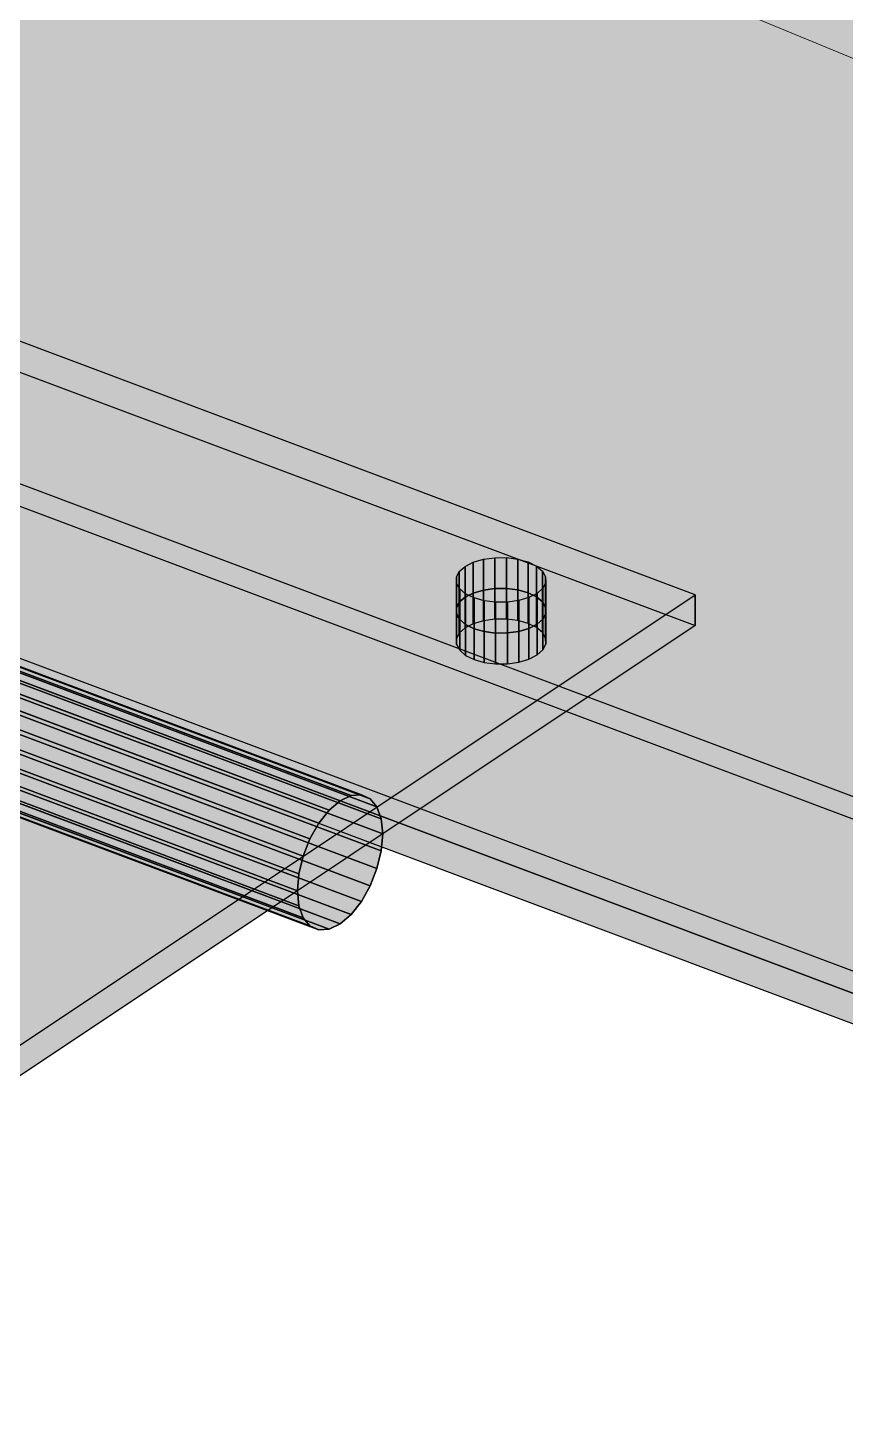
# Model space of a CAD drawing. Header units: millimetres. Extents: x 50 to 612415, y 2 to 4150.
# Drawn here: x 517611.7 to 517674.8, y 1295.7 to 1402.1 of the extents above; entities that cross this region are included whole.
import ezdxf

# ---------------------------------------------------------------- set-up
doc = ezdxf.new("R2010")
doc.units = ezdxf.units.MM
for name, color, linetype, lineweight in [('DIM', 7, 'Continuous', 13), ('HATCH', 8, 'Continuous', 9), ('OUTLINE', 7, 'Continuous', 25)]:
    doc.layers.add(name, color=color, linetype=linetype, lineweight=lineweight)

msp = doc.modelspace()

# ---------------------------------------------------------------- hatches: boundary and pattern name
at = {"layer": 'HATCH', "true_color": 0x617c87}
for points in [[(517458.288, 1585.844), (517288.541, 1472.68), (518143.415, 1300.363)], [(518143.415, 1297.989), (517288.541, 1470.305), (517458.288, 1583.47)], [(518742.466, 942.624), (517292.379, 1486.407), (517288.541, 1486.133)], [(518742.466, 942.624), (517288.541, 1486.133), (518743.014, 940.705)], [(517288.541, 1472.68), (517292.379, 1472.954), (518742.466, 929.171)], [(518085.603, 1249.484), (517288.541, 1472.68), (517557.453, 1395.71)], [(518143.181, 1299.739), (518143.415, 1300.363), (517288.541, 1472.68)], [(518143.181, 1299.739), (517288.541, 1472.68), (518086.396, 1250.471)], [(518085.869, 1250.004), (518086.396, 1250.471), (517288.541, 1472.68)], [(518085.603, 1249.484), (518085.869, 1250.004), (517288.541, 1472.68)], [(517553.286, 1392.932), (517288.541, 1472.68), (518743.014, 927.252)], [(518743.014, 927.252), (517288.541, 1472.68), (518742.466, 929.171)], [(517557.453, 1393.336), (517288.541, 1470.305), (518085.603, 1247.11)], [(517288.541, 1470.305), (518143.415, 1297.989), (518143.181, 1297.365)], [(518086.396, 1248.097), (517288.541, 1470.305), (518143.181, 1297.365)], [(517288.541, 1470.305), (518086.396, 1248.097), (518085.869, 1247.63)], [(517288.541, 1470.305), (518085.869, 1247.63), (518085.603, 1247.11)], [(518743.014, 924.878), (517288.541, 1470.305), (517553.286, 1390.558)], [(518085.603, 1249.484), (517557.453, 1395.71), (517558.101, 1395.393)], [(518085.603, 1249.484), (517558.101, 1395.393), (517558.563, 1395.003)], [(518085.603, 1249.484), (517558.563, 1395.003), (517558.807, 1394.567)], [(518085.603, 1249.484), (517558.817, 1394.114), (517558.592, 1393.675)], [(518085.603, 1249.484), (517558.807, 1394.567), (517558.817, 1394.114)], [(517644.989, 1360.152), (517554.076, 1392.71), (517553.286, 1392.932)], [(517644.764, 1359.713), (517644.989, 1360.152), (517553.286, 1392.932)], [(517644.774, 1359.26), (517644.764, 1359.713), (517553.286, 1392.932)], [(517645.018, 1358.824), (517644.774, 1359.26), (517553.286, 1392.932)], [(517645.48, 1358.434), (517645.018, 1358.824), (517553.286, 1392.932)], [(517646.128, 1358.117), (517645.48, 1358.434), (517553.286, 1392.932)], [(517646.128, 1358.117), (517553.286, 1392.932), (518743.014, 927.252)], [(517644.989, 1360.152), (517554.954, 1392.598), (517554.076, 1392.71)], [(517644.989, 1360.152), (517556.734, 1392.725), (517555.861, 1392.603)], [(517644.989, 1360.152), (517557.514, 1392.956), (517556.734, 1392.725)], [(517558.101, 1393.019), (517557.453, 1393.336), (518085.603, 1247.11)], [(517644.989, 1360.152), (517558.148, 1393.28), (517557.514, 1392.956)], [(517558.563, 1392.629), (517558.101, 1393.019), (518085.603, 1247.11)], [(517558.592, 1393.675), (517558.148, 1393.28), (517645.434, 1360.547)], [(517644.989, 1360.152), (517645.434, 1360.547), (517558.148, 1393.28)], [(517558.592, 1393.675), (517647.72, 1361.224), (517648.627, 1361.229)], [(517558.592, 1393.675), (517648.627, 1361.229), (517649.505, 1361.117)], [(517558.592, 1393.675), (517646.848, 1361.102), (517647.72, 1361.224)], [(517558.592, 1393.675), (517649.505, 1361.117), (517650.295, 1360.895)], [(517558.592, 1393.675), (517646.068, 1360.871), (517646.848, 1361.102)], [(517558.592, 1393.675), (517645.434, 1360.547), (517646.068, 1360.871)], [(518085.603, 1249.484), (517558.592, 1393.675), (517650.295, 1360.895)], [(517644.989, 1360.152), (517555.861, 1392.603), (517554.954, 1392.598)], [(517558.807, 1392.193), (517558.563, 1392.629), (518085.603, 1247.11)], [(517558.592, 1391.301), (517558.817, 1391.74), (518085.603, 1247.11)], [(517558.817, 1391.74), (517558.807, 1392.193), (518085.603, 1247.11)], [(517553.286, 1390.558), (517554.076, 1390.336), (517644.989, 1357.778)], [(517553.286, 1390.558), (517644.989, 1357.778), (517644.764, 1357.339)], [(517553.286, 1390.558), (517644.764, 1357.339), (517644.774, 1356.886)], [(517553.286, 1390.558), (517644.774, 1356.886), (517645.018, 1356.45)], [(517553.286, 1390.558), (517645.018, 1356.45), (517645.48, 1356.06)], [(517553.286, 1390.558), (517645.48, 1356.06), (517646.128, 1355.743)], [(518743.014, 924.878), (517553.286, 1390.558), (517646.128, 1355.743)], [(517556.734, 1390.351), (517557.514, 1390.582), (517644.989, 1357.778)], [(517557.514, 1390.582), (517558.148, 1390.906), (517644.989, 1357.778)], [(517645.434, 1358.173), (517558.148, 1390.906), (517558.592, 1391.301)], [(517558.148, 1390.906), (517645.434, 1358.173), (517644.989, 1357.778)], [(517648.627, 1358.855), (517647.72, 1358.85), (517558.592, 1391.301)], [(517649.505, 1358.743), (517648.627, 1358.855), (517558.592, 1391.301)], [(517647.72, 1358.85), (517646.848, 1358.728), (517558.592, 1391.301)], [(517650.295, 1358.521), (517649.505, 1358.743), (517558.592, 1391.301)], [(517646.848, 1358.728), (517646.068, 1358.497), (517558.592, 1391.301)], [(517646.068, 1358.497), (517645.434, 1358.173), (517558.592, 1391.301)], [(517650.295, 1358.521), (517558.592, 1391.301), (518085.603, 1247.11)], [(517554.076, 1390.336), (517554.954, 1390.224), (517644.989, 1357.778)], [(517554.954, 1390.224), (517555.861, 1390.229), (517644.989, 1357.778)], [(517555.861, 1390.229), (517556.734, 1390.351), (517644.989, 1357.778)], [(518085.603, 1249.484), (517650.295, 1360.895), (517650.943, 1360.578)], [(518085.603, 1249.484), (517650.943, 1360.578), (517651.405, 1360.188)], [(518085.603, 1249.484), (517651.405, 1360.188), (517651.649, 1359.751)], [(518085.603, 1249.484), (517651.649, 1359.751), (517651.659, 1359.298)], [(517651.434, 1358.859), (517650.99, 1358.464), (518422.235, 1069.247)], [(518085.603, 1249.484), (517651.659, 1359.298), (517651.434, 1358.859)], [(518085.615, 1248.947), (518085.603, 1249.484), (517651.434, 1358.859)], [(518085.904, 1248.43), (518085.615, 1248.947), (517651.434, 1358.859)], [(518086.451, 1247.968), (518085.904, 1248.43), (517651.434, 1358.859)], [(518086.451, 1247.968), (517651.434, 1358.859), (518427.096, 1069.594)], [(517651.434, 1358.859), (518424.522, 1069.924), (518425.428, 1069.929)], [(517651.434, 1358.859), (518425.428, 1069.929), (518426.306, 1069.817)], [(517651.434, 1358.859), (518423.649, 1069.802), (518424.522, 1069.924)], [(517651.434, 1358.859), (518426.306, 1069.817), (518427.096, 1069.594)], [(517651.434, 1358.859), (518422.869, 1069.571), (518423.649, 1069.802)], [(517651.434, 1358.859), (518422.235, 1069.247), (518422.869, 1069.571)], [(518421.79, 1068.852), (517646.918, 1357.894), (517646.128, 1358.117)], [(518421.565, 1068.413), (518421.79, 1068.852), (517646.128, 1358.117)], [(518421.575, 1067.96), (518421.565, 1068.413), (517646.128, 1358.117)], [(518421.819, 1067.523), (518421.575, 1067.96), (517646.128, 1358.117)], [(518422.281, 1067.133), (518421.819, 1067.523), (517646.128, 1358.117)], [(518422.929, 1066.816), (518422.281, 1067.133), (517646.128, 1358.117)], [(518743.014, 927.252), (518422.929, 1066.816), (517646.128, 1358.117)], [(518421.79, 1068.852), (517647.796, 1357.782), (517646.918, 1357.894)], [(518421.79, 1068.852), (517648.703, 1357.787), (517647.796, 1357.782)], [(518421.79, 1068.852), (517649.576, 1357.909), (517648.703, 1357.787)], [(518421.79, 1068.852), (517650.356, 1358.14), (517649.576, 1357.909)], [(517650.943, 1358.204), (517650.295, 1358.521), (518085.603, 1247.11)], [(518421.79, 1068.852), (517650.99, 1358.464), (517650.356, 1358.14)], [(517651.405, 1357.814), (517650.943, 1358.204), (518085.603, 1247.11)], [(518421.79, 1068.852), (518422.235, 1069.247), (517650.99, 1358.464)], [(517651.649, 1357.377), (517651.405, 1357.814), (518085.603, 1247.11)], [(518422.235, 1066.873), (517650.99, 1356.09), (517651.434, 1356.485)], [(517651.434, 1356.485), (517651.659, 1356.924), (518085.603, 1247.11)], [(517651.434, 1356.485), (518085.603, 1247.11), (518085.615, 1246.573)], [(517651.434, 1356.485), (518085.615, 1246.573), (518085.904, 1246.056)], [(517651.434, 1356.485), (518085.904, 1246.056), (518086.451, 1245.594)], [(518427.096, 1067.22), (517651.434, 1356.485), (518086.451, 1245.594)], [(518425.428, 1067.555), (518424.522, 1067.55), (517651.434, 1356.485)], [(518426.306, 1067.442), (518425.428, 1067.555), (517651.434, 1356.485)], [(518424.522, 1067.55), (518423.649, 1067.428), (517651.434, 1356.485)], [(518427.096, 1067.22), (518426.306, 1067.442), (517651.434, 1356.485)], [(518423.649, 1067.428), (518422.869, 1067.197), (517651.434, 1356.485)], [(518422.869, 1067.197), (518422.235, 1066.873), (517651.434, 1356.485)], [(517651.659, 1356.924), (517651.649, 1357.377), (518085.603, 1247.11)], [(517646.128, 1355.743), (517646.918, 1355.52), (518421.79, 1066.478)], [(517646.128, 1355.743), (518421.79, 1066.478), (518421.565, 1066.039)], [(517646.128, 1355.743), (518421.565, 1066.039), (518421.575, 1065.586)], [(517646.128, 1355.743), (518421.575, 1065.586), (518421.819, 1065.149)], [(517646.128, 1355.743), (518421.819, 1065.149), (518422.281, 1064.759)], [(517646.128, 1355.743), (518422.281, 1064.759), (518422.929, 1064.442)], [(517646.128, 1355.743), (518422.929, 1064.442), (518743.014, 924.878)], [(517646.918, 1355.52), (517647.796, 1355.408), (518421.79, 1066.478)], [(517647.796, 1355.408), (517648.703, 1355.413), (518421.79, 1066.478)], [(517648.703, 1355.413), (517649.576, 1355.535), (518421.79, 1066.478)], [(517649.576, 1355.535), (517650.356, 1355.766), (518421.79, 1066.478)], [(517650.356, 1355.766), (517650.99, 1356.09), (518421.79, 1066.478)], [(517650.99, 1356.09), (518422.235, 1066.873), (518421.79, 1066.478)]]:
    msp.add_hatch(color=145, dxfattribs=at).paths.add_polyline_path(points)
at = {"layer": 'HATCH', "true_color": 0x5b747f}
for points in [[(517292.379, 1472.954), (518742.466, 929.171), (518742.466, 942.624), (517292.379, 1486.407)], [(518743.014, 927.252), (517288.541, 1472.68), (517288.541, 1486.133), (518743.014, 940.705)], [(518743.014, 924.878), (517288.541, 1470.305), (517288.541, 1472.68), (518743.014, 927.252)]]:
    msp.add_hatch(color=147, dxfattribs=at).paths.add_polyline_path(points)
at = {"layer": 'HATCH', "true_color": 0xb7bcc0}
for points in [[(517663.198, 1358.365), (517553.542, 1399.486), (517558.563, 1392.629)], [(517558.563, 1390.255), (517553.542, 1397.112), (517663.198, 1355.991)], [(517663.198, 1358.365), (517558.563, 1392.629), (517558.807, 1392.193)], [(517663.198, 1358.365), (517558.817, 1391.74), (517558.592, 1391.301)], [(517663.198, 1358.365), (517558.807, 1392.193), (517558.817, 1391.74)], [(517644.989, 1357.778), (517554.076, 1390.336), (517553.286, 1390.558)], [(517644.764, 1357.339), (517644.989, 1357.778), (517553.286, 1390.558)], [(517644.774, 1356.886), (517644.764, 1357.339), (517553.286, 1390.558)], [(517644.774, 1356.886), (517553.286, 1390.558), (517609.736, 1330.034)], [(517644.989, 1357.778), (517557.514, 1390.582), (517556.734, 1390.351)], [(517644.989, 1357.778), (517558.148, 1390.906), (517557.514, 1390.582)], [(517558.592, 1391.301), (517558.148, 1390.906), (517650.295, 1358.521)], [(517558.148, 1390.906), (517647.72, 1358.85), (517648.627, 1358.855)], [(517558.148, 1390.906), (517648.627, 1358.855), (517649.505, 1358.743)], [(517558.148, 1390.906), (517646.848, 1358.728), (517647.72, 1358.85)], [(517558.148, 1390.906), (517649.505, 1358.743), (517650.295, 1358.521)], [(517558.148, 1390.906), (517646.068, 1358.497), (517646.848, 1358.728)], [(517558.148, 1390.906), (517645.434, 1358.173), (517646.068, 1358.497)], [(517644.989, 1357.778), (517645.434, 1358.173), (517558.148, 1390.906)], [(517663.198, 1358.365), (517558.592, 1391.301), (517650.295, 1358.521)], [(517644.989, 1357.778), (517554.954, 1390.224), (517554.076, 1390.336)], [(517644.989, 1357.778), (517555.861, 1390.229), (517554.954, 1390.224)], [(517644.989, 1357.778), (517556.734, 1390.351), (517555.861, 1390.229)], [(517558.807, 1389.819), (517558.563, 1390.255), (517663.198, 1355.991)], [(517558.817, 1389.365), (517558.807, 1389.819), (517663.198, 1355.991)], [(517557.514, 1388.207), (517558.148, 1388.531), (517644.989, 1355.404)], [(517650.295, 1356.146), (517558.148, 1388.531), (517558.592, 1388.926)], [(517648.627, 1356.481), (517647.72, 1356.476), (517558.148, 1388.531)], [(517649.505, 1356.369), (517648.627, 1356.481), (517558.148, 1388.531)], [(517647.72, 1356.476), (517646.848, 1356.354), (517558.148, 1388.531)], [(517650.295, 1356.146), (517649.505, 1356.369), (517558.148, 1388.531)], [(517646.848, 1356.354), (517646.068, 1356.123), (517558.148, 1388.531)], [(517646.068, 1356.123), (517645.434, 1355.799), (517558.148, 1388.531)], [(517558.148, 1388.531), (517645.434, 1355.799), (517644.989, 1355.404)], [(517558.592, 1388.926), (517558.817, 1389.365), (517663.198, 1355.991)], [(517650.295, 1356.146), (517558.592, 1388.926), (517663.198, 1355.991)], [(517553.286, 1388.184), (517554.076, 1387.962), (517644.989, 1355.404)], [(517553.286, 1388.184), (517644.989, 1355.404), (517644.764, 1354.965)], [(517553.286, 1388.184), (517644.764, 1354.965), (517644.774, 1354.512)], [(517609.736, 1327.66), (517553.286, 1388.184), (517644.774, 1354.512)], [(517554.076, 1387.962), (517554.954, 1387.849), (517644.989, 1355.404)], [(517554.954, 1387.849), (517555.861, 1387.854), (517644.989, 1355.404)], [(517555.861, 1387.854), (517556.734, 1387.977), (517644.989, 1355.404)], [(517556.734, 1387.977), (517557.514, 1388.207), (517644.989, 1355.404)], [(517608.37, 1321.813), (517663.198, 1358.365), (517649.576, 1355.535)], [(517663.198, 1358.365), (517650.356, 1355.766), (517649.576, 1355.535)], [(517663.198, 1358.365), (517650.295, 1358.521), (517650.943, 1358.204)], [(517663.198, 1358.365), (517650.99, 1356.09), (517650.356, 1355.766)], [(517663.198, 1358.365), (517650.943, 1358.204), (517651.405, 1357.814)], [(517663.198, 1358.365), (517651.434, 1356.485), (517650.99, 1356.09)], [(517663.198, 1358.365), (517651.405, 1357.814), (517651.649, 1357.377)], [(517663.198, 1358.365), (517651.659, 1356.924), (517651.434, 1356.485)], [(517663.198, 1358.365), (517651.649, 1357.377), (517651.659, 1356.924)], [(517608.37, 1321.813), (517645.018, 1356.45), (517644.774, 1356.886)], [(517608.37, 1321.813), (517644.774, 1356.886), (517609.32, 1328.31)], [(517608.37, 1321.813), (517645.48, 1356.06), (517645.018, 1356.45)], [(517644.774, 1356.886), (517609.765, 1328.705), (517609.32, 1328.31)], [(517644.774, 1356.886), (517609.736, 1330.034), (517609.98, 1329.598)], [(517644.774, 1356.886), (517609.99, 1329.144), (517609.765, 1328.705)], [(517644.774, 1356.886), (517609.98, 1329.598), (517609.99, 1329.144)], [(517608.37, 1321.813), (517646.128, 1355.743), (517645.48, 1356.06)], [(517649.576, 1353.161), (517663.198, 1355.991), (517608.37, 1319.439)], [(517608.37, 1321.813), (517646.918, 1355.52), (517646.128, 1355.743)], [(517608.37, 1321.813), (517649.576, 1355.535), (517648.703, 1355.413)], [(517608.37, 1321.813), (517647.796, 1355.408), (517646.918, 1355.52)], [(517608.37, 1321.813), (517648.703, 1355.413), (517647.796, 1355.408)], [(517649.576, 1353.161), (517650.356, 1353.392), (517663.198, 1355.991)], [(517650.943, 1355.83), (517650.295, 1356.146), (517663.198, 1355.991)], [(517650.356, 1353.392), (517650.99, 1353.716), (517663.198, 1355.991)], [(517651.405, 1355.44), (517650.943, 1355.83), (517663.198, 1355.991)], [(517650.99, 1353.716), (517651.434, 1354.111), (517663.198, 1355.991)], [(517651.649, 1355.003), (517651.405, 1355.44), (517663.198, 1355.991)], [(517651.434, 1354.111), (517651.659, 1354.55), (517663.198, 1355.991)], [(517651.659, 1354.55), (517651.649, 1355.003), (517663.198, 1355.991)], [(517644.774, 1354.512), (517645.018, 1354.075), (517608.37, 1319.439)], [(517609.32, 1325.936), (517644.774, 1354.512), (517608.37, 1319.439)], [(517609.32, 1325.936), (517609.765, 1326.331), (517644.774, 1354.512)], [(517609.98, 1327.224), (517609.736, 1327.66), (517644.774, 1354.512)], [(517609.765, 1326.331), (517609.99, 1326.77), (517644.774, 1354.512)], [(517609.99, 1326.77), (517609.98, 1327.224), (517644.774, 1354.512)], [(517645.018, 1354.075), (517645.48, 1353.685), (517608.37, 1319.439)], [(517645.48, 1353.685), (517646.128, 1353.369), (517608.37, 1319.439)], [(517646.128, 1353.369), (517646.918, 1353.146), (517608.37, 1319.439)], [(517648.703, 1353.039), (517649.576, 1353.161), (517608.37, 1319.439)], [(517646.918, 1353.146), (517647.796, 1353.034), (517608.37, 1319.439)], [(517647.796, 1353.034), (517648.703, 1353.039), (517608.37, 1319.439)]]:
    msp.add_hatch(color=9, dxfattribs=at).paths.add_polyline_path(points)
at = {"layer": 'HATCH', "true_color": 0xacb1b5}
msp.add_hatch(color=253, dxfattribs=at).paths.add_polyline_path([(517553.542, 1397.112), (517663.198, 1355.991), (517663.198, 1358.365), (517553.542, 1399.486)])
at = {"layer": 'HATCH', "true_color": 0xb8bdc1}
for points in [[(517526.128, 1383.584), (517525.277, 1382.855), (517634.932, 1341.734), (517635.784, 1342.463)], [(517526.128, 1374.088), (517526.98, 1374.817), (517636.635, 1333.696), (517635.784, 1332.967)]]:
    msp.add_hatch(color=9, dxfattribs=at).paths.add_polyline_path(points)
at = {"layer": 'HATCH', "true_color": 0xb5bbbf}
for points in [[(517526.98, 1383.99), (517526.128, 1383.584), (517635.784, 1342.463), (517636.635, 1342.869)], [(517525.277, 1373.682), (517526.128, 1374.088), (517635.784, 1332.967), (517634.932, 1332.561)]]:
    msp.add_hatch(color=9, dxfattribs=at).paths.add_polyline_path(points)
at = {"layer": 'HATCH', "true_color": 0xb2b7bb}
for points in [[(517527.773, 1384.045), (517526.98, 1383.99), (517636.635, 1342.869), (517637.429, 1342.924)], [(517524.483, 1373.627), (517525.277, 1373.682), (517634.932, 1332.561), (517634.139, 1332.507)]]:
    msp.add_hatch(color=9, dxfattribs=at).paths.add_polyline_path(points)
at = {"layer": 'HATCH', "true_color": 0xadb2b6}
for points in [[(517528.454, 1383.744), (517527.773, 1384.045), (517637.429, 1342.924), (517638.11, 1342.623)], [(517523.802, 1373.928), (517524.483, 1373.627), (517634.139, 1332.507), (517633.458, 1332.807)], [(517646.848, 1356.354), (517646.068, 1356.123), (517646.068, 1358.497), (517646.848, 1358.728)], [(517650.295, 1356.146), (517649.505, 1356.369), (517649.505, 1358.743), (517650.295, 1358.521)], [(517646.128, 1353.369), (517646.918, 1353.146), (517646.918, 1355.52), (517646.128, 1355.743)], [(517649.576, 1353.161), (517650.356, 1353.392), (517650.356, 1355.766), (517649.576, 1355.535)]]:
    msp.add_hatch(color=253, dxfattribs=at).paths.add_polyline_path(points)
at = {"layer": 'HATCH', "true_color": 0xa8adb0}
for points in [[(517528.977, 1383.109), (517528.454, 1383.744), (517638.11, 1342.623), (517638.633, 1341.989)], [(517523.279, 1374.563), (517523.802, 1373.928), (517633.458, 1332.807), (517632.935, 1333.442)]]:
    msp.add_hatch(color=253, dxfattribs=at).paths.add_polyline_path(points)
at = {"layer": 'HATCH', "true_color": 0xa4a9ac}
for points in [[(517529.306, 1382.183), (517528.977, 1383.109), (517638.633, 1341.989), (517638.961, 1341.062)], [(517522.951, 1375.489), (517523.279, 1374.563), (517632.935, 1333.442), (517632.606, 1334.368)]]:
    msp.add_hatch(color=253, dxfattribs=at).paths.add_polyline_path(points)
at = {"layer": 'HATCH', "true_color": 0xb9bec2}
for points in [[(517525.277, 1382.855), (517524.483, 1381.852), (517634.139, 1340.731), (517634.932, 1341.734)], [(517526.98, 1374.817), (517527.773, 1375.821), (517637.429, 1334.7), (517636.635, 1333.696)]]:
    msp.add_hatch(color=9, dxfattribs=at).paths.add_polyline_path(points)
at = {"layer": 'HATCH', "true_color": 0xa9afb2}
for points in [[(517529.418, 1381.029), (517529.306, 1382.183), (517638.961, 1341.062), (517639.074, 1339.908)], [(517522.839, 1376.643), (517522.951, 1375.489), (517632.606, 1334.368), (517632.494, 1335.522)]]:
    msp.add_hatch(color=253, dxfattribs=at).paths.add_polyline_path(points)
at = {"layer": 'HATCH', "true_color": 0xb8bec2}
for points in [[(517524.483, 1381.852), (517523.802, 1380.643), (517633.458, 1339.522), (517634.139, 1340.731)], [(517527.773, 1375.821), (517528.454, 1377.029), (517638.11, 1335.908), (517637.429, 1334.7)]]:
    msp.add_hatch(color=9, dxfattribs=at).paths.add_polyline_path(points)
at = {"layer": 'HATCH', "true_color": 0xaeb4b8}
for points in [[(517529.306, 1379.726), (517529.418, 1381.029), (517639.074, 1339.908), (517638.961, 1338.605)], [(517522.951, 1377.947), (517522.839, 1376.643), (517632.494, 1335.522), (517632.606, 1336.826)]]:
    msp.add_hatch(color=253, dxfattribs=at).paths.add_polyline_path(points)
at = {"layer": 'HATCH', "true_color": 0xb6bcc0}
for points in [[(517523.802, 1380.643), (517523.279, 1379.311), (517632.935, 1338.19), (517633.458, 1339.522)], [(517528.454, 1377.029), (517528.977, 1378.361), (517638.633, 1337.24), (517638.11, 1335.908)]]:
    msp.add_hatch(color=9, dxfattribs=at).paths.add_polyline_path(points)
at = {"layer": 'HATCH', "true_color": 0xb3b8bc}
for points in [[(517523.279, 1379.311), (517522.951, 1377.947), (517632.606, 1336.826), (517632.935, 1338.19)], [(517528.977, 1378.361), (517529.306, 1379.726), (517638.961, 1338.605), (517638.633, 1337.24)]]:
    msp.add_hatch(color=9, dxfattribs=at).paths.add_polyline_path(points)
at = {"layer": 'HATCH', "true_color": 0x5a737e}
for points in [[(517646.068, 1358.497), (517645.434, 1358.173), (517645.434, 1360.547), (517646.068, 1360.871)], [(517650.356, 1355.766), (517650.99, 1356.09), (517650.99, 1358.464), (517650.356, 1358.14)]]:
    msp.add_hatch(color=147, dxfattribs=at).paths.add_polyline_path(points)
at = {"layer": 'HATCH', "true_color": 0x5b7580}
for points in [[(517646.848, 1358.728), (517646.068, 1358.497), (517646.068, 1360.871), (517646.848, 1361.102)], [(517649.576, 1355.535), (517650.356, 1355.766), (517650.356, 1358.14), (517649.576, 1357.909)]]:
    msp.add_hatch(color=147, dxfattribs=at).paths.add_polyline_path(points)
at = {"layer": 'HATCH', "true_color": 0x5c7680}
for points in [[(517647.72, 1358.85), (517646.848, 1358.728), (517646.848, 1361.102), (517647.72, 1361.224)], [(517649.505, 1358.743), (517648.627, 1358.855), (517648.627, 1361.229), (517649.505, 1361.117)], [(517646.918, 1355.52), (517647.796, 1355.408), (517647.796, 1357.782), (517646.918, 1357.894)], [(517648.703, 1355.413), (517649.576, 1355.535), (517649.576, 1357.909), (517648.703, 1357.787)]]:
    msp.add_hatch(color=147, dxfattribs=at).paths.add_polyline_path(points)
at = {"layer": 'HATCH', "true_color": 0x5c7681}
for points in [[(517648.627, 1358.855), (517647.72, 1358.85), (517647.72, 1361.224), (517648.627, 1361.229)], [(517647.796, 1355.408), (517648.703, 1355.413), (517648.703, 1357.787), (517647.796, 1357.782)]]:
    msp.add_hatch(color=155, dxfattribs=at).paths.add_polyline_path(points)
at = {"layer": 'HATCH', "true_color": 0x5c7580}
for points in [[(517650.295, 1358.521), (517649.505, 1358.743), (517649.505, 1361.117), (517650.295, 1360.895)], [(517646.128, 1355.743), (517646.918, 1355.52), (517646.918, 1357.894), (517646.128, 1358.117)]]:
    msp.add_hatch(color=147, dxfattribs=at).paths.add_polyline_path(points)
at = {"layer": 'HATCH', "true_color": 0x5b747e}
for points in [[(517650.943, 1358.204), (517650.295, 1358.521), (517650.295, 1360.895), (517650.943, 1360.578)], [(517645.48, 1356.06), (517646.128, 1355.743), (517646.128, 1358.117), (517645.48, 1358.434)]]:
    msp.add_hatch(color=147, dxfattribs=at).paths.add_polyline_path(points)
at = {"layer": 'HATCH', "true_color": 0x58707a}
for points in [[(517644.989, 1357.778), (517644.764, 1357.339), (517644.764, 1359.713), (517644.989, 1360.152)], [(517651.649, 1357.377), (517651.405, 1357.814), (517651.405, 1360.188), (517651.649, 1359.751)], [(517644.774, 1356.886), (517645.018, 1356.45), (517645.018, 1358.824), (517644.774, 1359.26)], [(517651.434, 1356.485), (517651.659, 1356.924), (517651.659, 1359.298), (517651.434, 1358.859)]]:
    msp.add_hatch(color=147, dxfattribs=at).paths.add_polyline_path(points)
at = {"layer": 'HATCH', "true_color": 0x566e78}
for points in [[(517644.764, 1357.339), (517644.774, 1356.886), (517644.774, 1359.26), (517644.764, 1359.713)], [(517651.659, 1356.924), (517651.649, 1357.377), (517651.649, 1359.751), (517651.659, 1359.298)]]:
    msp.add_hatch(color=147, dxfattribs=at).paths.add_polyline_path(points)
at = {"layer": 'HATCH', "true_color": 0x59727c}
for points in [[(517645.434, 1358.173), (517644.989, 1357.778), (517644.989, 1360.152), (517645.434, 1360.547)], [(517650.99, 1356.09), (517651.434, 1356.485), (517651.434, 1358.859), (517650.99, 1358.464)]]:
    msp.add_hatch(color=147, dxfattribs=at).paths.add_polyline_path(points)
at = {"layer": 'HATCH', "true_color": 0x59727d}
for points in [[(517651.405, 1357.814), (517650.943, 1358.204), (517650.943, 1360.578), (517651.405, 1360.188)], [(517645.018, 1356.45), (517645.48, 1356.06), (517645.48, 1358.434), (517645.018, 1358.824)]]:
    msp.add_hatch(color=147, dxfattribs=at).paths.add_polyline_path(points)
at = {"layer": 'HATCH', "true_color": 0xaeb3b7}
for points in [[(517647.72, 1356.476), (517646.848, 1356.354), (517646.848, 1358.728), (517647.72, 1358.85)], [(517649.505, 1356.369), (517648.627, 1356.481), (517648.627, 1358.855), (517649.505, 1358.743)], [(517646.918, 1353.146), (517647.796, 1353.034), (517647.796, 1355.408), (517646.918, 1355.52)], [(517648.703, 1353.039), (517649.576, 1353.161), (517649.576, 1355.535), (517648.703, 1355.413)]]:
    msp.add_hatch(color=253, dxfattribs=at).paths.add_polyline_path(points)
at = {"layer": 'HATCH', "true_color": 0xaeb4b7}
for points in [[(517648.627, 1356.481), (517647.72, 1356.476), (517647.72, 1358.85), (517648.627, 1358.855)], [(517647.796, 1353.034), (517648.703, 1353.039), (517648.703, 1355.413), (517647.796, 1355.408)]]:
    msp.add_hatch(color=253, dxfattribs=at).paths.add_polyline_path(points)
at = {"layer": 'HATCH', "true_color": 0xaaafb2}
for points in [[(517663.198, 1355.991), (517608.37, 1319.439), (517608.37, 1321.813), (517663.198, 1358.365)], [(517638.633, 1337.24), (517636.635, 1342.869), (517635.784, 1342.463)], [(517638.633, 1337.24), (517637.429, 1342.924), (517636.635, 1342.869)], [(517638.633, 1337.24), (517638.11, 1342.623), (517637.429, 1342.924)], [(517638.633, 1337.24), (517638.633, 1341.989), (517638.11, 1342.623)], [(517638.633, 1337.24), (517634.932, 1341.734), (517634.139, 1340.731)], [(517638.633, 1337.24), (517635.784, 1342.463), (517634.932, 1341.734)], [(517638.633, 1337.24), (517638.961, 1341.062), (517638.633, 1341.989)], [(517638.633, 1337.24), (517634.139, 1340.731), (517633.458, 1339.522)], [(517638.633, 1337.24), (517639.074, 1339.908), (517638.961, 1341.062)], [(517638.633, 1337.24), (517633.458, 1339.522), (517632.935, 1338.19)], [(517638.633, 1337.24), (517638.961, 1338.605), (517639.074, 1339.908)], [(517638.633, 1337.24), (517632.935, 1338.19), (517632.606, 1336.826)], [(517638.633, 1337.24), (517632.494, 1335.522), (517632.606, 1334.368)], [(517638.633, 1337.24), (517632.606, 1336.826), (517632.494, 1335.522)], [(517638.633, 1337.24), (517632.606, 1334.368), (517632.935, 1333.442)], [(517638.633, 1337.24), (517632.935, 1333.442), (517633.458, 1332.807)], [(517638.633, 1337.24), (517633.458, 1332.807), (517634.139, 1332.507)], [(517638.633, 1337.24), (517634.139, 1332.507), (517634.932, 1332.561)], [(517638.633, 1337.24), (517634.932, 1332.561), (517635.784, 1332.967)], [(517638.633, 1337.24), (517635.784, 1332.967), (517636.635, 1333.696)], [(517638.633, 1337.24), (517636.635, 1333.696), (517637.429, 1334.7)], [(517638.633, 1337.24), (517637.429, 1334.7), (517638.11, 1335.908)]]:
    msp.add_hatch(color=253, dxfattribs=at).paths.add_polyline_path(points)
at = {"layer": 'HATCH', "true_color": 0xa6abae}
for points in [[(517644.989, 1355.404), (517644.764, 1354.965), (517644.764, 1357.339), (517644.989, 1357.778)], [(517651.649, 1355.003), (517651.405, 1355.44), (517651.405, 1357.814), (517651.649, 1357.377)], [(517644.774, 1354.512), (517645.018, 1354.075), (517645.018, 1356.45), (517644.774, 1356.886)], [(517651.434, 1354.111), (517651.659, 1354.55), (517651.659, 1356.924), (517651.434, 1356.485)]]:
    msp.add_hatch(color=253, dxfattribs=at).paths.add_polyline_path(points)
at = {"layer": 'HATCH', "true_color": 0xa8aeb1}
for points in [[(517645.434, 1355.799), (517644.989, 1355.404), (517644.989, 1357.778), (517645.434, 1358.173)], [(517650.99, 1353.716), (517651.434, 1354.111), (517651.434, 1356.485), (517650.99, 1356.09)]]:
    msp.add_hatch(color=253, dxfattribs=at).paths.add_polyline_path(points)
at = {"layer": 'HATCH', "true_color": 0xabb0b4}
for points in [[(517646.068, 1356.123), (517645.434, 1355.799), (517645.434, 1358.173), (517646.068, 1358.497)], [(517650.943, 1355.83), (517650.295, 1356.146), (517650.295, 1358.521), (517650.943, 1358.204)], [(517645.48, 1353.685), (517646.128, 1353.369), (517646.128, 1355.743), (517645.48, 1356.06)], [(517650.356, 1353.392), (517650.99, 1353.716), (517650.99, 1356.09), (517650.356, 1355.766)]]:
    msp.add_hatch(color=253, dxfattribs=at).paths.add_polyline_path(points)
at = {"layer": 'HATCH', "true_color": 0xa9aeb1}
for points in [[(517651.405, 1355.44), (517650.943, 1355.83), (517650.943, 1358.204), (517651.405, 1357.814)], [(517645.018, 1354.075), (517645.48, 1353.685), (517645.48, 1356.06), (517645.018, 1356.45)]]:
    msp.add_hatch(color=253, dxfattribs=at).paths.add_polyline_path(points)
at = {"layer": 'HATCH', "true_color": 0xa3a8ab}
for points in [[(517644.764, 1354.965), (517644.774, 1354.512), (517644.774, 1356.886), (517644.764, 1357.339)], [(517651.659, 1354.55), (517651.649, 1355.003), (517651.649, 1357.377), (517651.659, 1356.924)]]:
    msp.add_hatch(color=253, dxfattribs=at).paths.add_polyline_path(points)

# ---------------------------------------------------------------- linework, layer by layer
at = {"layer": 'DIM'}
msp.add_lwpolyline([(518071.598, 1236.388), (517020, 1670), (516980, 1670)], dxfattribs=at)
at = {"layer": 'OUTLINE', "color": 139, "true_color": 0x42544a}
for p, q in [((518742.466, 942.624), (517292.379, 1486.407)), ((518742.466, 942.624), (517292.379, 1486.407)), ((517288.541, 1486.133), (518743.014, 940.705)), ((517288.541, 1486.133), (518743.014, 940.705)), ((517288.541, 1472.68), (518743.014, 927.252)), ((517288.541, 1472.68), (518743.014, 927.252)), ((518743.014, 927.252), (517288.541, 1472.68)), ((518743.014, 927.252), (517288.541, 1472.68)), ((517292.379, 1472.954), (518742.466, 929.171)), ((517292.379, 1472.954), (518742.466, 929.171)), ((518743.014, 924.878), (517288.541, 1470.305)), ((518743.014, 924.878), (517288.541, 1470.305)), ((517663.198, 1358.365), (517553.542, 1399.486)), ((517663.198, 1358.365), (517553.542, 1399.486)), ((517553.542, 1397.112), (517663.198, 1355.991)), ((517553.542, 1397.112), (517663.198, 1355.991)), ((517526.128, 1383.584), (517635.784, 1342.463)), ((517635.784, 1342.463), (517526.128, 1383.584)), ((517526.98, 1383.99), (517636.635, 1342.869)), ((517636.635, 1342.869), (517526.98, 1383.99)), ((517527.773, 1384.045), (517637.429, 1342.924)), ((517637.429, 1342.924), (517527.773, 1384.045)), ((517528.454, 1383.744), (517638.11, 1342.623)), ((517638.11, 1342.623), (517528.454, 1383.744)), ((517528.977, 1383.109), (517638.633, 1341.989)), ((517638.633, 1341.989), (517528.977, 1383.109)), ((517525.277, 1382.855), (517634.932, 1341.734)), ((517634.932, 1341.734), (517525.277, 1382.855)), ((517529.306, 1382.183), (517638.961, 1341.062)), ((517638.961, 1341.062), (517529.306, 1382.183)), ((517524.483, 1381.852), (517634.139, 1340.731)), ((517634.139, 1340.731), (517524.483, 1381.852)), ((517529.418, 1381.029), (517639.074, 1339.908)), ((517639.074, 1339.908), (517529.418, 1381.029)), ((517523.802, 1380.643), (517633.458, 1339.522)), ((517633.458, 1339.522), (517523.802, 1380.643)), ((517632.935, 1338.19), (517523.279, 1379.311)), ((517523.279, 1379.311), (517632.935, 1338.19)), ((517529.306, 1379.726), (517638.961, 1338.605)), ((517638.961, 1338.605), (517529.306, 1379.726)), ((517632.606, 1336.826), (517522.951, 1377.947)), ((517522.951, 1377.947), (517632.606, 1336.826)), ((517528.977, 1378.361), (517638.633, 1337.24)), ((517638.633, 1337.24), (517528.977, 1378.361)), ((517638.11, 1335.908), (517528.454, 1377.029)), ((517528.454, 1377.029), (517638.11, 1335.908)), ((517632.494, 1335.522), (517522.839, 1376.643)), ((517522.839, 1376.643), (517632.494, 1335.522)), ((517637.429, 1334.7), (517527.773, 1375.821)), ((517527.773, 1375.821), (517637.429, 1334.7)), ((517632.606, 1334.368), (517522.951, 1375.489)), ((517522.951, 1375.489), (517632.606, 1334.368)), ((517632.935, 1333.442), (517523.279, 1374.563)), ((517523.279, 1374.563), (517632.935, 1333.442)), ((517636.635, 1333.696), (517526.98, 1374.817)), ((517526.98, 1374.817), (517636.635, 1333.696)), ((517633.458, 1332.807), (517523.802, 1373.928)), ((517523.802, 1373.928), (517633.458, 1332.807)), ((517634.139, 1332.507), (517524.483, 1373.627)), ((517524.483, 1373.627), (517634.139, 1332.507)), ((517634.932, 1332.561), (517525.277, 1373.682)), ((517525.277, 1373.682), (517634.932, 1332.561)), ((517635.784, 1332.967), (517526.128, 1374.088)), ((517526.128, 1374.088), (517635.784, 1332.967)), ((517645.434, 1360.547), (517646.068, 1360.871)), ((517645.434, 1360.547), (517646.068, 1360.871)), ((517646.068, 1360.871), (517646.848, 1361.102)), ((517646.068, 1360.871), (517646.848, 1361.102)), ((517646.068, 1358.497), (517646.068, 1360.871)), ((517646.068, 1360.871), (517646.068, 1358.497)), ((517646.848, 1361.102), (517647.72, 1361.224)), ((517646.848, 1361.102), (517647.72, 1361.224)), ((517646.848, 1358.728), (517646.848, 1361.102)), ((517646.848, 1361.102), (517646.848, 1358.728)), ((517647.72, 1361.224), (517648.627, 1361.229)), ((517647.72, 1361.224), (517648.627, 1361.229)), ((517647.72, 1358.85), (517647.72, 1361.224)), ((517647.72, 1361.224), (517647.72, 1358.85)), ((517648.627, 1361.229), (517649.505, 1361.117)), ((517648.627, 1361.229), (517648.627, 1358.855)), ((517648.627, 1358.855), (517648.627, 1361.229)), ((517648.627, 1361.229), (517649.505, 1361.117)), ((517649.505, 1361.117), (517650.295, 1360.895)), ((517649.505, 1361.117), (517649.505, 1358.743)), ((517649.505, 1358.743), (517649.505, 1361.117)), ((517649.505, 1361.117), (517650.295, 1360.895)), ((517650.295, 1360.895), (517650.295, 1358.521)), ((517650.295, 1358.521), (517650.295, 1360.895)), ((517650.295, 1360.895), (517650.943, 1360.578)), ((517650.295, 1360.895), (517650.943, 1360.578)), ((517644.764, 1359.713), (517644.989, 1360.152)), ((517644.764, 1359.713), (517644.989, 1360.152)), ((517644.774, 1359.26), (517644.764, 1359.713)), ((517644.764, 1357.339), (517644.764, 1359.713)), ((517644.774, 1359.26), (517644.764, 1359.713)), ((517644.764, 1359.713), (517644.764, 1357.339)), ((517644.989, 1360.152), (517645.434, 1360.547)), ((517644.989, 1360.152), (517645.434, 1360.547)), ((517644.989, 1357.778), (517644.989, 1360.152)), ((517644.989, 1360.152), (517644.989, 1357.778)), ((517645.434, 1358.173), (517645.434, 1360.547)), ((517645.434, 1360.547), (517645.434, 1358.173)), ((517650.943, 1360.578), (517650.943, 1358.204)), ((517650.943, 1358.204), (517650.943, 1360.578)), ((517650.943, 1360.578), (517651.405, 1360.188)), ((517650.943, 1360.578), (517651.405, 1360.188)), ((517651.405, 1360.188), (517651.405, 1357.814)), ((517651.405, 1357.814), (517651.405, 1360.188)), ((517651.405, 1360.188), (517651.649, 1359.751)), ((517651.405, 1360.188), (517651.649, 1359.751)), ((517651.649, 1359.751), (517651.649, 1357.377)), ((517651.649, 1357.377), (517651.649, 1359.751)), ((517651.649, 1359.751), (517651.659, 1359.298)), ((517651.649, 1359.751), (517651.659, 1359.298)), ((517645.018, 1358.824), (517644.774, 1359.26)), ((517644.774, 1356.886), (517644.774, 1359.26)), ((517645.018, 1358.824), (517644.774, 1359.26)), ((517644.774, 1359.26), (517644.774, 1356.886)), ((517645.48, 1358.434), (517645.018, 1358.824)), ((517645.018, 1356.45), (517645.018, 1358.824)), ((517645.48, 1358.434), (517645.018, 1358.824)), ((517645.018, 1358.824), (517645.018, 1356.45)), ((517646.848, 1358.728), (517646.068, 1358.497)), ((517646.068, 1358.497), (517646.848, 1358.728)), ((517646.068, 1358.497), (517646.848, 1358.728)), ((517646.848, 1358.728), (517646.068, 1358.497)), ((517647.72, 1358.85), (517646.848, 1358.728)), ((517646.848, 1358.728), (517647.72, 1358.85)), ((517646.848, 1358.728), (517647.72, 1358.85)), ((517647.72, 1358.85), (517646.848, 1358.728)), ((517646.848, 1356.354), (517646.848, 1358.728)), ((517646.848, 1358.728), (517646.848, 1356.354)), ((517648.627, 1358.855), (517647.72, 1358.85)), ((517647.72, 1358.85), (517648.627, 1358.855)), ((517647.72, 1358.85), (517648.627, 1358.855)), ((517648.627, 1358.855), (517647.72, 1358.85)), ((517647.72, 1356.476), (517647.72, 1358.85)), ((517647.72, 1358.85), (517647.72, 1356.476)), ((517649.505, 1358.743), (517648.627, 1358.855)), ((517648.627, 1358.855), (517649.505, 1358.743)), ((517648.627, 1358.855), (517648.627, 1356.481)), ((517648.627, 1356.481), (517648.627, 1358.855)), ((517648.627, 1358.855), (517649.505, 1358.743)), ((517649.505, 1358.743), (517648.627, 1358.855)), ((517650.295, 1358.521), (517649.505, 1358.743)), ((517649.505, 1358.743), (517650.295, 1358.521)), ((517649.505, 1358.743), (517649.505, 1356.369)), ((517649.505, 1356.369), (517649.505, 1358.743)), ((517649.505, 1358.743), (517650.295, 1358.521)), ((517650.295, 1358.521), (517649.505, 1358.743)), ((517651.434, 1358.859), (517650.99, 1358.464)), ((517651.434, 1358.859), (517650.99, 1358.464)), ((517651.659, 1359.298), (517651.434, 1358.859)), ((517651.659, 1359.298), (517651.434, 1358.859)), ((517651.434, 1358.859), (517651.434, 1356.485)), ((517651.434, 1356.485), (517651.434, 1358.859)), ((517651.659, 1359.298), (517651.659, 1356.924)), ((517651.659, 1356.924), (517651.659, 1359.298)), ((517608.37, 1321.813), (517663.198, 1358.365)), ((517608.37, 1321.813), (517663.198, 1358.365)), ((517644.989, 1357.778), (517644.764, 1357.339)), ((517644.764, 1357.339), (517644.989, 1357.778)), ((517644.764, 1357.339), (517644.989, 1357.778)), ((517644.989, 1357.778), (517644.764, 1357.339)), ((517645.434, 1358.173), (517644.989, 1357.778)), ((517644.989, 1357.778), (517645.434, 1358.173)), ((517644.989, 1357.778), (517645.434, 1358.173)), ((517645.434, 1358.173), (517644.989, 1357.778)), ((517644.989, 1355.404), (517644.989, 1357.778)), ((517644.989, 1357.778), (517644.989, 1355.404)), ((517646.068, 1358.497), (517645.434, 1358.173)), ((517645.434, 1358.173), (517646.068, 1358.497)), ((517645.434, 1358.173), (517646.068, 1358.497)), ((517646.068, 1358.497), (517645.434, 1358.173)), ((517645.434, 1355.799), (517645.434, 1358.173)), ((517645.434, 1358.173), (517645.434, 1355.799)), ((517646.128, 1358.117), (517645.48, 1358.434)), ((517645.48, 1356.06), (517645.48, 1358.434)), ((517646.128, 1358.117), (517645.48, 1358.434)), ((517645.48, 1358.434), (517645.48, 1356.06)), ((517646.068, 1356.123), (517646.068, 1358.497)), ((517646.068, 1358.497), (517646.068, 1356.123)), ((517646.128, 1355.743), (517646.128, 1358.117)), ((517646.918, 1357.894), (517646.128, 1358.117)), ((517646.128, 1358.117), (517646.128, 1355.743)), ((517646.918, 1357.894), (517646.128, 1358.117)), ((517646.918, 1355.52), (517646.918, 1357.894)), ((517647.796, 1357.782), (517646.918, 1357.894)), ((517646.918, 1357.894), (517646.918, 1355.52)), ((517647.796, 1357.782), (517646.918, 1357.894)), ((517648.703, 1357.787), (517647.796, 1357.782)), ((517648.703, 1357.787), (517647.796, 1357.782)), ((517647.796, 1355.408), (517647.796, 1357.782)), ((517647.796, 1357.782), (517647.796, 1355.408)), ((517649.576, 1357.909), (517648.703, 1357.787)), ((517649.576, 1357.909), (517648.703, 1357.787)), ((517648.703, 1357.787), (517648.703, 1355.413)), ((517648.703, 1355.413), (517648.703, 1357.787)), ((517650.356, 1358.14), (517649.576, 1357.909)), ((517650.356, 1358.14), (517649.576, 1357.909)), ((517649.576, 1357.909), (517649.576, 1355.535)), ((517649.576, 1355.535), (517649.576, 1357.909)), ((517650.295, 1358.521), (517650.295, 1356.146)), ((517650.295, 1356.146), (517650.295, 1358.521)), ((517650.295, 1358.521), (517650.943, 1358.204)), ((517650.295, 1358.521), (517650.943, 1358.204)), ((517650.943, 1358.204), (517650.295, 1358.521)), ((517650.943, 1358.204), (517650.295, 1358.521)), ((517650.99, 1358.464), (517650.356, 1358.14)), ((517650.99, 1358.464), (517650.356, 1358.14)), ((517650.356, 1358.14), (517650.356, 1355.766)), ((517650.356, 1355.766), (517650.356, 1358.14)), ((517650.943, 1358.204), (517650.943, 1355.83)), ((517650.943, 1355.83), (517650.943, 1358.204)), ((517650.943, 1358.204), (517651.405, 1357.814)), ((517650.943, 1358.204), (517651.405, 1357.814)), ((517651.405, 1357.814), (517650.943, 1358.204)), ((517651.405, 1357.814), (517650.943, 1358.204)), ((517650.99, 1358.464), (517650.99, 1356.09)), ((517650.99, 1356.09), (517650.99, 1358.464)), ((517651.405, 1357.814), (517651.405, 1355.44)), ((517651.405, 1355.44), (517651.405, 1357.814)), ((517651.405, 1357.814), (517651.649, 1357.377)), ((517651.405, 1357.814), (517651.649, 1357.377)), ((517651.649, 1357.377), (517651.405, 1357.814)), ((517651.649, 1357.377), (517651.405, 1357.814)), ((517663.198, 1355.991), (517663.198, 1358.365)), ((517663.198, 1358.365), (517663.198, 1355.991)), ((517644.764, 1357.339), (517644.774, 1356.886)), ((517644.774, 1356.886), (517644.764, 1357.339)), ((517644.764, 1354.965), (517644.764, 1357.339)), ((517644.774, 1356.886), (517644.764, 1357.339)), ((517644.764, 1357.339), (517644.764, 1354.965)), ((517644.764, 1357.339), (517644.774, 1356.886)), ((517644.774, 1356.886), (517645.018, 1356.45)), ((517644.774, 1354.512), (517644.774, 1356.886)), ((517645.018, 1356.45), (517644.774, 1356.886)), ((517644.774, 1356.886), (517644.774, 1354.512)), ((517644.774, 1356.886), (517645.018, 1356.45)), ((517645.018, 1356.45), (517644.774, 1356.886)), ((517645.018, 1356.45), (517645.48, 1356.06)), ((517645.018, 1354.075), (517645.018, 1356.45)), ((517645.48, 1356.06), (517645.018, 1356.45)), ((517645.018, 1356.45), (517645.018, 1354.075)), ((517645.018, 1356.45), (517645.48, 1356.06)), ((517645.48, 1356.06), (517645.018, 1356.45)), ((517647.72, 1356.476), (517646.848, 1356.354)), ((517647.72, 1356.476), (517646.848, 1356.354)), ((517648.627, 1356.481), (517647.72, 1356.476)), ((517648.627, 1356.481), (517647.72, 1356.476)), ((517649.505, 1356.369), (517648.627, 1356.481)), ((517649.505, 1356.369), (517648.627, 1356.481)), ((517651.434, 1356.485), (517650.99, 1356.09)), ((517651.434, 1356.485), (517650.99, 1356.09)), ((517650.99, 1356.09), (517651.434, 1356.485)), ((517650.99, 1356.09), (517651.434, 1356.485)), ((517651.659, 1356.924), (517651.434, 1356.485)), ((517651.659, 1356.924), (517651.434, 1356.485)), ((517651.434, 1356.485), (517651.659, 1356.924)), ((517651.434, 1356.485), (517651.659, 1356.924)), ((517651.434, 1356.485), (517651.434, 1354.111)), ((517651.434, 1354.111), (517651.434, 1356.485)), ((517651.649, 1357.377), (517651.649, 1355.003)), ((517651.649, 1357.377), (517651.659, 1356.924)), ((517651.649, 1355.003), (517651.649, 1357.377)), ((517651.649, 1357.377), (517651.659, 1356.924)), ((517651.659, 1356.924), (517651.649, 1357.377)), ((517651.659, 1356.924), (517651.649, 1357.377)), ((517651.659, 1356.924), (517651.659, 1354.55)), ((517651.659, 1354.55), (517651.659, 1356.924)), ((517663.198, 1355.991), (517608.37, 1319.439)), ((517663.198, 1355.991), (517608.37, 1319.439)), ((517644.989, 1355.404), (517644.764, 1354.965)), ((517644.989, 1355.404), (517644.764, 1354.965)), ((517645.434, 1355.799), (517644.989, 1355.404)), ((517645.434, 1355.799), (517644.989, 1355.404)), ((517646.068, 1356.123), (517645.434, 1355.799)), ((517646.068, 1356.123), (517645.434, 1355.799)), ((517645.48, 1356.06), (517646.128, 1355.743)), ((517645.48, 1353.685), (517645.48, 1356.06)), ((517646.128, 1355.743), (517645.48, 1356.06)), ((517645.48, 1356.06), (517645.48, 1353.685)), ((517645.48, 1356.06), (517646.128, 1355.743)), ((517646.128, 1355.743), (517645.48, 1356.06)), ((517646.848, 1356.354), (517646.068, 1356.123)), ((517646.848, 1356.354), (517646.068, 1356.123)), ((517646.128, 1353.369), (517646.128, 1355.743)), ((517646.918, 1355.52), (517646.128, 1355.743)), ((517646.128, 1355.743), (517646.128, 1353.369)), ((517646.128, 1355.743), (517646.918, 1355.52)), ((517646.918, 1355.52), (517646.128, 1355.743)), ((517646.128, 1355.743), (517646.918, 1355.52)), ((517646.918, 1353.146), (517646.918, 1355.52)), ((517647.796, 1355.408), (517646.918, 1355.52)), ((517646.918, 1355.52), (517646.918, 1353.146)), ((517646.918, 1355.52), (517647.796, 1355.408)), ((517647.796, 1355.408), (517646.918, 1355.52)), ((517646.918, 1355.52), (517647.796, 1355.408)), ((517648.703, 1355.413), (517647.796, 1355.408)), ((517647.796, 1355.408), (517648.703, 1355.413)), ((517648.703, 1355.413), (517647.796, 1355.408)), ((517647.796, 1355.408), (517648.703, 1355.413)), ((517647.796, 1353.034), (517647.796, 1355.408)), ((517647.796, 1355.408), (517647.796, 1353.034)), ((517649.576, 1355.535), (517648.703, 1355.413)), ((517648.703, 1355.413), (517649.576, 1355.535)), ((517649.576, 1355.535), (517648.703, 1355.413)), ((517648.703, 1355.413), (517649.576, 1355.535)), ((517648.703, 1355.413), (517648.703, 1353.039)), ((517648.703, 1353.039), (517648.703, 1355.413)), ((517650.295, 1356.146), (517649.505, 1356.369)), ((517650.295, 1356.146), (517649.505, 1356.369)), ((517650.356, 1355.766), (517649.576, 1355.535)), ((517650.356, 1355.766), (517649.576, 1355.535)), ((517649.576, 1355.535), (517650.356, 1355.766)), ((517649.576, 1355.535), (517650.356, 1355.766)), ((517649.576, 1355.535), (517649.576, 1353.161)), ((517649.576, 1353.161), (517649.576, 1355.535)), ((517650.943, 1355.83), (517650.295, 1356.146)), ((517650.943, 1355.83), (517650.295, 1356.146)), ((517650.99, 1356.09), (517650.356, 1355.766)), ((517650.99, 1356.09), (517650.356, 1355.766)), ((517650.356, 1355.766), (517650.99, 1356.09)), ((517650.356, 1355.766), (517650.99, 1356.09)), ((517650.356, 1355.766), (517650.356, 1353.392)), ((517650.356, 1353.392), (517650.356, 1355.766)), ((517651.405, 1355.44), (517650.943, 1355.83)), ((517651.405, 1355.44), (517650.943, 1355.83)), ((517650.99, 1356.09), (517650.99, 1353.716)), ((517650.99, 1353.716), (517650.99, 1356.09)), ((517651.649, 1355.003), (517651.405, 1355.44)), ((517651.649, 1355.003), (517651.405, 1355.44)), ((517644.764, 1354.965), (517644.774, 1354.512)), ((517644.764, 1354.965), (517644.774, 1354.512)), ((517644.774, 1354.512), (517645.018, 1354.075)), ((517644.774, 1354.512), (517645.018, 1354.075)), ((517651.434, 1354.111), (517651.659, 1354.55)), ((517651.434, 1354.111), (517651.659, 1354.55)), ((517651.659, 1354.55), (517651.649, 1355.003)), ((517651.659, 1354.55), (517651.649, 1355.003)), ((517645.018, 1354.075), (517645.48, 1353.685)), ((517645.018, 1354.075), (517645.48, 1353.685)), ((517645.48, 1353.685), (517646.128, 1353.369)), ((517645.48, 1353.685), (517646.128, 1353.369)), ((517646.128, 1353.369), (517646.918, 1353.146)), ((517646.128, 1353.369), (517646.918, 1353.146)), ((517649.576, 1353.161), (517650.356, 1353.392)), ((517649.576, 1353.161), (517650.356, 1353.392)), ((517650.356, 1353.392), (517650.99, 1353.716)), ((517650.356, 1353.392), (517650.99, 1353.716)), ((517650.99, 1353.716), (517651.434, 1354.111)), ((517650.99, 1353.716), (517651.434, 1354.111)), ((517646.918, 1353.146), (517647.796, 1353.034)), ((517646.918, 1353.146), (517647.796, 1353.034)), ((517647.796, 1353.034), (517648.703, 1353.039)), ((517647.796, 1353.034), (517648.703, 1353.039)), ((517648.703, 1353.039), (517649.576, 1353.161)), ((517648.703, 1353.039), (517649.576, 1353.161)), ((517635.784, 1342.463), (517636.635, 1342.869)), ((517636.635, 1342.869), (517635.784, 1342.463)), ((517636.635, 1342.869), (517637.429, 1342.924)), ((517637.429, 1342.924), (517636.635, 1342.869)), ((517637.429, 1342.924), (517638.11, 1342.623)), ((517638.11, 1342.623), (517637.429, 1342.924)), ((517638.11, 1342.623), (517638.633, 1341.989)), ((517638.633, 1341.989), (517638.11, 1342.623)), ((517634.139, 1340.731), (517634.932, 1341.734)), ((517634.932, 1341.734), (517634.139, 1340.731)), ((517634.932, 1341.734), (517635.784, 1342.463)), ((517635.784, 1342.463), (517634.932, 1341.734)), ((517638.633, 1341.989), (517638.961, 1341.062)), ((517638.961, 1341.062), (517638.633, 1341.989)), ((517633.458, 1339.522), (517634.139, 1340.731)), ((517634.139, 1340.731), (517633.458, 1339.522)), ((517638.961, 1341.062), (517639.074, 1339.908)), ((517639.074, 1339.908), (517638.961, 1341.062)), ((517632.935, 1338.19), (517633.458, 1339.522)), ((517633.458, 1339.522), (517632.935, 1338.19)), ((517639.074, 1339.908), (517638.961, 1338.605)), ((517638.961, 1338.605), (517639.074, 1339.908)), ((517638.961, 1338.605), (517638.633, 1337.24)), ((517638.633, 1337.24), (517638.961, 1338.605)), ((517632.606, 1336.826), (517632.935, 1338.19)), ((517632.935, 1338.19), (517632.606, 1336.826)), ((517632.494, 1335.522), (517632.606, 1336.826)), ((517632.606, 1336.826), (517632.494, 1335.522)), ((517638.633, 1337.24), (517638.11, 1335.908)), ((517638.11, 1335.908), (517638.633, 1337.24)), ((517632.606, 1334.368), (517632.494, 1335.522)), ((517632.494, 1335.522), (517632.606, 1334.368)), ((517638.11, 1335.908), (517637.429, 1334.7)), ((517637.429, 1334.7), (517638.11, 1335.908)), ((517632.935, 1333.442), (517632.606, 1334.368)), ((517632.606, 1334.368), (517632.935, 1333.442)), ((517637.429, 1334.7), (517636.635, 1333.696)), ((517636.635, 1333.696), (517637.429, 1334.7)), ((517633.458, 1332.807), (517632.935, 1333.442)), ((517632.935, 1333.442), (517633.458, 1332.807)), ((517636.635, 1333.696), (517635.784, 1332.967)), ((517635.784, 1332.967), (517636.635, 1333.696)), ((517634.139, 1332.507), (517633.458, 1332.807)), ((517633.458, 1332.807), (517634.139, 1332.507)), ((517634.932, 1332.561), (517634.139, 1332.507)), ((517634.139, 1332.507), (517634.932, 1332.561)), ((517635.784, 1332.967), (517634.932, 1332.561)), ((517634.932, 1332.561), (517635.784, 1332.967))]:
    msp.add_line(p, q, dxfattribs=at)

doc.saveas('drawing.dxf')
